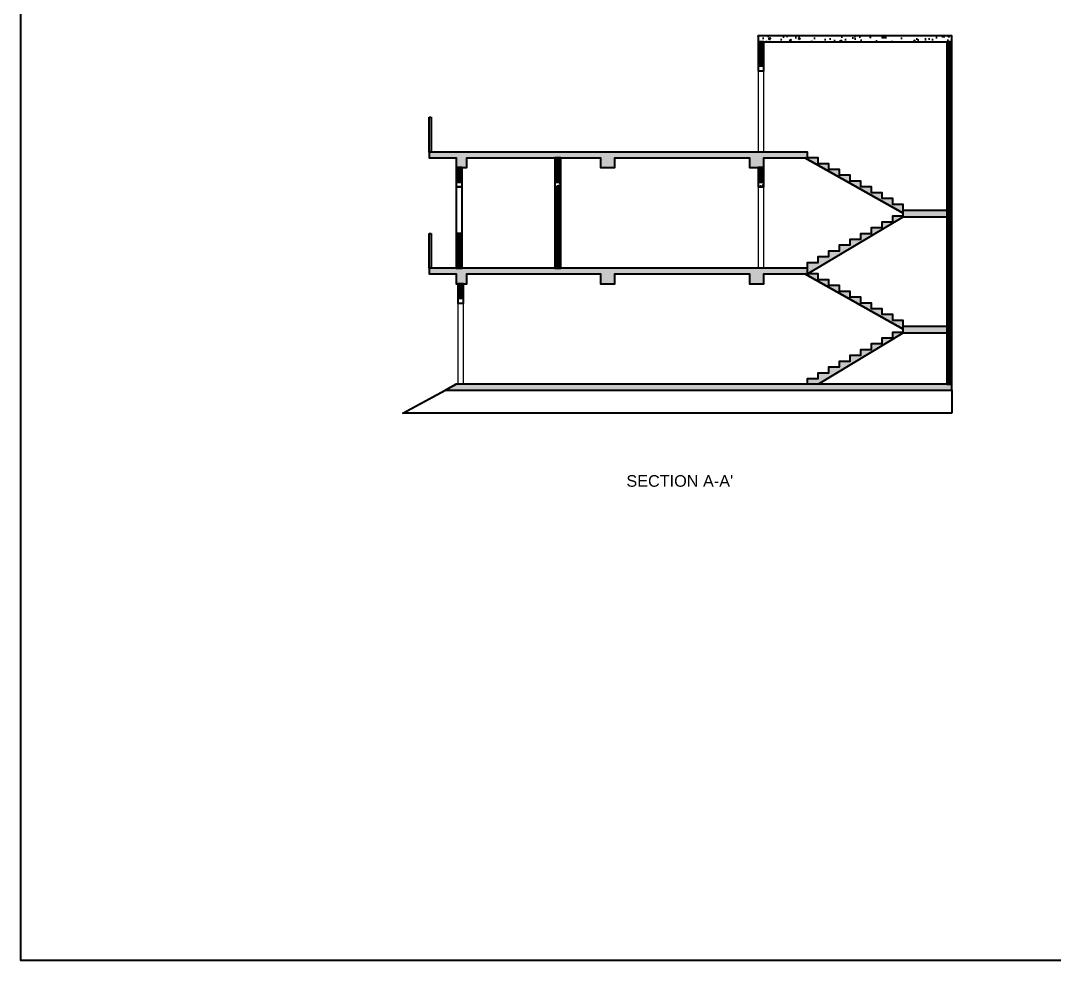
# Model space of a CAD drawing. Header units: inches. Extents: x -6918 to 21732, y -6368 to 1797.
# Drawn here: x 18225 to 19293, y -6177 to -5205 of the extents above; entities that cross this region are included whole.
import ezdxf

# ---------------------------------------------------------------- set-up
doc = ezdxf.new("R2010")
doc.units = ezdxf.units.IN
doc.header["$MEASUREMENT"] = 0
doc.layers.add('LINE', color=250, linetype='Continuous', lineweight=15)
doc.layers.add('Raling', color=1, linetype='Continuous', lineweight=15)
doc.layers.add('Roof', color=7, linetype='Continuous')
doc.styles.get("Standard").update_dxf_attribs({"font": 'arial.ttf'})
pattern_1 = [(50, (18751.072, -4803.09), (21.5178, -1.88256), [2.25, -24.75]), (355, (18751.072, -4803.09), (-4.16254, 22.56576), [1.8, -19.8]), (100.4514, (18752.866, -4803.247), (17.35527, 20.6832), [1.9122, -21.03426]), (46.1842, (18751.072, -4797.09), (32.01724, -4.9656), [3.375, -37.125]), (96.6356, (18753.74, -4797.503), (28.0399, 29.2236), [2.8683, -31.5514]), (351.184, (18751.072, -4797.09), (28.0399, 29.2236), [2.7, -29.7]), (21, (18754.072, -4798.59), (17.9072, -12.07857), [2.25, -24.75]), (326, (18754.072, -4798.59), (7.29946, 21.7545), [1.8, -19.8]), (71.4514, (18755.565, -4799.596), (25.20667, 9.67593), [1.9122, -21.03426]), (37.5, (18751.0725, -4803.09), (0.364796, 9.986816), [0, -19.56, 0, -20.1, 0, -19.875]), (7.5, (18751.072, -4803.09), (7.89209, 11.83235), [0, -11.46, 0, -19.11, 0, -7.575]), (327.5, (18744.3825, -4803.09), (16.01467, -0.676646), [0, -7.5, 0, -23.4, 0, -31.05]), (317.5, (18741.382, -4803.09), (17.49559, 3.00315), [0, -9.75, 0, -15.54, 0, -22.05])]
pattern_2 = [(45, (18751.0725, -4803.0896), (-0.8838835, 0.8838835), [])]

msp = doc.modelspace()

# ---------------------------------------------------------------- hatches: boundary and pattern name
at = {"layer": 'Roof', "lineweight": 40, "true_color": 0x000000, "transparency": 33554687}
h = msp.add_hatch(dxfattribs=at)
h.set_pattern_fill('AR-CONC', color=18, scale=3)
h.set_pattern_definition(pattern_1)
h.paths.add_polyline_path([(18987.3, -5221.2), (18987.3, -5227.2), (19187.3, -5227.2), (19187.3, -5221.2)])
h = msp.add_hatch(dxfattribs=at)
h.set_pattern_fill('ANSI31', color=18, scale=10)
h.set_pattern_definition(pattern_2)
h.paths.add_polyline_path([(19187.3, -5227.2), (19182.3, -5227.2), (19182.3, -5581.2), (19187.3, -5581.2)])
h.paths.add_polyline_path([(18993.3, -5357.2), (18987.3, -5357.2), (18987.3, -5372.2), (18993.3, -5372.2)])
h.paths.add_polyline_path([(18993.3, -5227.2), (18987.3, -5227.2), (18987.3, -5252.2), (18993.3, -5252.2)])
h.paths.add_polyline_path([(18783.3, -5347.2), (18777.3, -5347.2), (18777.3, -5372.2), (18783.3, -5372.2)])
h.paths.add_polyline_path([(18783.3, -5377.2), (18777.3, -5377.2), (18777.3, -5461.2), (18783.3, -5461.2)])
h.paths.add_polyline_path([(18681.3, -5425.2), (18675.3, -5425.2), (18675.3, -5461.2), (18681.3, -5461.2)])
h.paths.add_polyline_path([(18682.8, -5477.2), (18676.8, -5477.2), (18676.8, -5492.2), (18682.8, -5492.2)])
h = msp.add_hatch(dxfattribs=at)
h.set_pattern_fill('AR-CONC', color=18, scale=3)
h.set_pattern_definition(pattern_1)
h.paths.add_polyline_path([(19038.3, -5341.2), (18647.3, -5341.2), (18647.3, -5347.2), (18675.3, -5347.2), (18675.3, -5357.2), (18686.3, -5357.2), (18686.3, -5347.2), (18824.3, -5347.2), (18824.3, -5357.2), (18839.3, -5357.2), (18839.3, -5347.2), (18978.3, -5347.2), (18978.3, -5357.2), (18993.3, -5357.2), (18993.3, -5347.2), (19035.5, -5347.2), (19137.3, -5404.2), (19137.3, -5395.2), (19126.3, -5395.2), (19126.3, -5389.2), (19115.3, -5389.2), (19115.3, -5383.2), (19104.3, -5383.2), (19104.3, -5377.2), (19093.3, -5377.2), (19093.3, -5371.2), (19082.3, -5371.2), (19082.3, -5365.2), (19071.3, -5365.2), (19071.3, -5359.2), (19060.3, -5359.2), (19060.3, -5353.2), (19049.3, -5353.2), (19049.3, -5347.2), (19038.3, -5347.2)])
h.paths.add_polyline_path([(19182.3, -5401.2), (19137.3, -5401.2), (19137.3, -5407.2), (19126.3, -5407.2), (19126.3, -5413.2), (19115.3, -5413.2), (19115.3, -5419.2), (19104.3, -5419.2), (19104.3, -5425.2), (19093.3, -5425.2), (19093.3, -5431.2), (19082.3, -5431.2), (19082.3, -5437.2), (19071.3, -5437.2), (19071.3, -5443.2), (19060.3, -5443.2), (19060.3, -5449.2), (19049.3, -5449.2), (19049.3, -5455.2), (19038.3, -5455.2), (19038.3, -5461.2), (19038.3, -5467.2), (19137.3, -5408.1), (19182.3, -5408.1)])
h = msp.add_hatch(dxfattribs=at)
h.set_pattern_fill('ANSI31', color=18, scale=10)
h.set_pattern_definition(pattern_2)
h.paths.add_polyline_path([(18681.3, -5357.2), (18675.3, -5357.2), (18675.3, -5372.2), (18681.3, -5372.2)])
h = msp.add_hatch(dxfattribs=at)
h.set_pattern_fill('AR-CONC', color=18, scale=3)
h.set_pattern_definition(pattern_1)
h.paths.add_polyline_path([(18681.3, -5372.2), (18675.3, -5372.2), (18675.3, -5377.2), (18681.3, -5377.2)])
h.paths.add_polyline_path([(18783.3, -5372.2), (18777.3, -5372.2), (18777.3, -5377.2), (18783.3, -5377.2)])
h.paths.add_polyline_path([(18993.3, -5372.2), (18987.3, -5372.2), (18987.3, -5377.2), (18993.3, -5377.2)])
h = msp.add_hatch(dxfattribs=at)
h.set_pattern_fill('AR-CONC', color=18, scale=3)
h.set_pattern_definition(pattern_1)
h.paths.add_polyline_path([(19038.3, -5461.2), (18647.3, -5461.2), (18647.3, -5467.2), (18675.3, -5467.2), (18675.3, -5477.2), (18686.3, -5477.2), (18686.3, -5467.2), (18824.3, -5467.2), (18824.3, -5477.2), (18839.3, -5477.2), (18839.3, -5467.2), (18978.3, -5467.2), (18978.3, -5477.2), (18993.3, -5477.2), (18993.3, -5467.2), (19035.5, -5467.2), (19137.3, -5524.2), (19137.3, -5515.2), (19126.3, -5515.2), (19126.3, -5509.2), (19115.3, -5509.2), (19115.3, -5503.2), (19104.3, -5503.2), (19104.3, -5497.2), (19093.3, -5497.2), (19093.3, -5491.2), (19082.3, -5491.2), (19082.3, -5485.2), (19071.3, -5485.2), (19071.3, -5479.2), (19060.3, -5479.2), (19060.3, -5473.2), (19049.3, -5473.2), (19049.3, -5467.2), (19038.3, -5467.2)])
h.paths.add_polyline_path([(19182.3, -5521.2), (19137.3, -5521.2), (19137.3, -5524.2), (19137.3, -5527.2), (19126.3, -5527.2), (19126.3, -5533.2), (19115.3, -5533.2), (19115.3, -5539.2), (19104.3, -5539.2), (19104.3, -5545.2), (19093.3, -5545.2), (19093.3, -5551.2), (19082.3, -5551.2), (19082.3, -5557.2), (19071.3, -5557.2), (19071.3, -5563.2), (19060.3, -5563.2), (19060.3, -5569.2), (19049.3, -5569.2), (19049.3, -5575.2), (19038.3, -5575.2), (19038.3, -5581.2), (19049.3, -5581.2), (19137.3, -5528.1), (19182.3, -5528.1)])
h.paths.add_polyline_path([(19187.3, -5581.2), (18675.3, -5581.2), (18664.2, -5587.2), (19187.3, -5587.2)])

# ---------------------------------------------------------------- linework, layer by layer
at = {"layer": 'LINE', "linetype": 'ByBlock', "lineweight": 25}
for points in [[(18993.3, -5341.2), (18993.3, -5257.2), (18987.3, -5257.2)], [(18993.3, -5461.2), (18993.3, -5377.2), (18987.3, -5377.2)], [(18682.8, -5581.2), (18682.8, -5497.2), (18676.8, -5497.2)]]:
    msp.add_lwpolyline(points, dxfattribs=at)
for points in [[(18993.3, -5257.2), (18987.3, -5257.2), (18987.3, -5341.2), (18993.3, -5341.2)], [(18993.3, -5377.2), (18987.3, -5377.2), (18987.3, -5461.2), (18993.3, -5461.2)], [(18682.8, -5497.2), (18676.8, -5497.2), (18676.8, -5581.2), (18682.8, -5581.2)]]:
    msp.add_lwpolyline(points, close=True, dxfattribs=at)
at = {"layer": 'Raling', "color": 18, "lineweight": 40, "true_color": 0x000000}
for p, q in [((18647.3, -5341.2), (18647.3, -5305.2)), ((18647.3, -5305.2), (18649.3, -5305.2)), ((18649.3, -5305.2), (18649.3, -5341.2)), ((19038.3, -5347.2), (19038.3, -5341.2)), ((18675.3, -5347.2), (18675.3, -5357.2)), ((18686.3, -5357.2), (18686.3, -5347.2)), ((19137.3, -5404.2), (19035.5, -5347.2)), ((18675.3, -5357.2), (18686.3, -5357.2)), ((19038.3, -5467.2), (19137.3, -5408.1)), ((19137.3, -5408.1), (19182.3, -5408.1)), ((18647.3, -5461.2), (18647.3, -5425.2)), ((18647.3, -5425.2), (18649.3, -5425.2)), ((18649.3, -5425.2), (18649.3, -5461.2)), ((18675.3, -5467.2), (18675.3, -5477.2)), ((18686.3, -5477.2), (18686.3, -5467.2)), ((19137.3, -5524.2), (19035.5, -5467.2)), ((19038.3, -5467.2), (19038.3, -5461.2)), ((18675.3, -5477.2), (18686.3, -5477.2)), ((19049.3, -5581.2), (19137.3, -5528.1)), ((19137.3, -5528.1), (19182.3, -5528.1)), ((18620.2, -5611.2), (18675.3, -5581.2))]:
    msp.add_line(p, q, dxfattribs=at)
for points in [[(18225.1, -3218.7), (21731.9, -3218.7), (21731.9, -6176.6), (18225.1, -6176.6)], [(18987.3, -5227.2), (19187.3, -5227.2), (19187.3, -5221.2), (18987.3, -5221.2)], [(18987.3, -5252.2), (18993.3, -5252.2), (18993.3, -5227.2), (18987.3, -5227.2)], [(19187.3, -5227.2), (19182.3, -5227.2), (19182.3, -5581.2), (19187.3, -5581.2)], [(18993.3, -5252.2), (18987.3, -5252.2), (18987.3, -5257.2), (18993.3, -5257.2)], [(18777.3, -5372.2), (18783.3, -5372.2), (18783.3, -5347.2), (18777.3, -5347.2)], [(18675.3, -5372.2), (18681.3, -5372.2), (18681.3, -5357.2), (18675.3, -5357.2)], [(18987.3, -5372.2), (18993.3, -5372.2), (18993.3, -5357.2), (18987.3, -5357.2)], [(18681.3, -5372.2), (18675.3, -5372.2), (18675.3, -5377.2), (18681.3, -5377.2)], [(18783.3, -5372.2), (18777.3, -5372.2), (18777.3, -5377.2), (18783.3, -5377.2)], [(18993.3, -5372.2), (18987.3, -5372.2), (18987.3, -5377.2), (18993.3, -5377.2)], [(18681.3, -5377.2), (18675.3, -5377.2), (18675.3, -5425.2), (18681.3, -5425.2)], [(18783.3, -5377.2), (18777.3, -5377.2), (18777.3, -5461.2), (18783.3, -5461.2)], [(18681.3, -5425.2), (18675.3, -5425.2), (18675.3, -5461.2), (18681.3, -5461.2)], [(18676.8, -5492.2), (18682.8, -5492.2), (18682.8, -5477.2), (18676.8, -5477.2)], [(18682.8, -5492.2), (18676.8, -5492.2), (18676.8, -5497.2), (18682.8, -5497.2)], [(19187.3, -5581.2), (18675.3, -5581.2), (18664.2, -5587.2), (19187.3, -5587.2)], [(19187.3, -5611.2), (18620.2, -5611.2), (18664.2, -5587.2), (19187.3, -5587.2)]]:
    msp.add_lwpolyline(points, close=True, dxfattribs=at)
for points in [[(18993.3, -5257.2), (18993.3, -5252.2), (18987.3, -5252.2)], [(19038.3, -5341.2), (18647.3, -5341.2)], [(18647.3, -5341.2), (18647.3, -5347.2), (18675.3, -5347.2), (18675.3, -5357.2), (18686.3, -5357.2), (18686.3, -5347.2), (18824.3, -5347.2), (18824.3, -5357.2), (18839.3, -5357.2), (18839.3, -5347.2), (18978.3, -5347.2), (18978.3, -5357.2), (18993.3, -5357.2), (18993.3, -5347.2), (19035.5, -5347.2), (19137.3, -5404.2), (19137.3, -5395.2), (19126.3, -5395.2), (19126.3, -5389.2), (19115.3, -5389.2), (19115.3, -5383.2), (19104.3, -5383.2), (19104.3, -5377.2), (19093.3, -5377.2), (19093.3, -5371.2), (19082.3, -5371.2), (19082.3, -5365.2), (19071.3, -5365.2), (19071.3, -5359.2), (19060.3, -5359.2), (19060.3, -5353.2), (19049.3, -5353.2), (19049.3, -5347.2), (19038.3, -5347.2), (19038.3, -5341.2), (18647.3, -5341.2)], [(18824.3, -5347.2), (18824.3, -5357.2), (18839.3, -5357.2), (18839.3, -5347.2)], [(18978.3, -5347.2), (18978.3, -5357.2), (18993.3, -5357.2), (18993.3, -5347.2)], [(19137.3, -5401.2), (19137.3, -5395.2), (19126.3, -5395.2), (19126.3, -5389.2), (19115.3, -5389.2), (19115.3, -5383.2), (19104.3, -5383.2), (19104.3, -5377.2), (19093.3, -5377.2), (19093.3, -5371.2), (19082.3, -5371.2), (19082.3, -5365.2), (19071.3, -5365.2), (19071.3, -5359.2), (19060.3, -5359.2), (19060.3, -5353.2), (19049.3, -5353.2), (19049.3, -5347.2), (19038.3, -5347.2)], [(18681.3, -5377.2), (18681.3, -5372.2), (18675.3, -5372.2)], [(18783.3, -5377.2), (18783.3, -5372.2), (18777.3, -5372.2)], [(18993.3, -5377.2), (18993.3, -5372.2), (18987.3, -5372.2)], [(18681.3, -5461.2), (18681.3, -5377.2), (18675.3, -5377.2)], [(18783.3, -5461.2), (18783.3, -5377.2), (18777.3, -5377.2)], [(19038.3, -5461.2), (19038.3, -5455.2), (19049.3, -5455.2), (19049.3, -5449.2), (19060.3, -5449.2), (19060.3, -5443.2), (19071.3, -5443.2), (19071.3, -5437.2), (19082.3, -5437.2), (19082.3, -5431.2), (19093.3, -5431.2), (19093.3, -5425.2), (19104.3, -5425.2), (19104.3, -5419.2), (19115.3, -5419.2), (19115.3, -5413.2), (19126.3, -5413.2), (19126.3, -5407.2), (19137.3, -5407.2), (19137.3, -5401.2), (19182.3, -5401.2)], [(18647.3, -5461.2), (18647.3, -5467.2), (18675.3, -5467.2), (18675.3, -5477.2), (18686.3, -5477.2), (18686.3, -5467.2), (18824.3, -5467.2), (18824.3, -5477.2), (18839.3, -5477.2), (18839.3, -5467.2), (18978.3, -5467.2), (18978.3, -5477.2), (18993.3, -5477.2), (18993.3, -5467.2), (19035.5, -5467.2), (19137.3, -5524.2), (19137.3, -5515.2), (19126.3, -5515.2), (19126.3, -5509.2), (19115.3, -5509.2), (19115.3, -5503.2), (19104.3, -5503.2), (19104.3, -5497.2), (19093.3, -5497.2), (19093.3, -5491.2), (19082.3, -5491.2), (19082.3, -5485.2), (19071.3, -5485.2), (19071.3, -5479.2), (19060.3, -5479.2), (19060.3, -5473.2), (19049.3, -5473.2), (19049.3, -5467.2), (19038.3, -5467.2), (19038.3, -5461.2), (18647.3, -5461.2)], [(18824.3, -5467.2), (18824.3, -5477.2), (18839.3, -5477.2), (18839.3, -5467.2)], [(19038.3, -5461.2), (18978.3, -5461.2)], [(18978.3, -5467.2), (18978.3, -5477.2), (18993.3, -5477.2), (18993.3, -5467.2)], [(19137.3, -5521.2), (19137.3, -5515.2), (19126.3, -5515.2), (19126.3, -5509.2), (19115.3, -5509.2), (19115.3, -5503.2), (19104.3, -5503.2), (19104.3, -5497.2), (19093.3, -5497.2), (19093.3, -5491.2), (19082.3, -5491.2), (19082.3, -5485.2), (19071.3, -5485.2), (19071.3, -5479.2), (19060.3, -5479.2), (19060.3, -5473.2), (19049.3, -5473.2), (19049.3, -5467.2), (19038.3, -5467.2)], [(18682.8, -5497.2), (18682.8, -5492.2), (18676.8, -5492.2)], [(19038.3, -5581.2), (19038.3, -5575.2), (19049.3, -5575.2), (19049.3, -5569.2), (19060.3, -5569.2), (19060.3, -5563.2), (19071.3, -5563.2), (19071.3, -5557.2), (19082.3, -5557.2), (19082.3, -5551.2), (19093.3, -5551.2), (19093.3, -5545.2), (19104.3, -5545.2), (19104.3, -5539.2), (19115.3, -5539.2), (19115.3, -5533.2), (19126.3, -5533.2), (19126.3, -5527.2), (19137.3, -5527.2), (19137.3, -5521.2), (19182.3, -5521.2)]]:
    msp.add_lwpolyline(points, dxfattribs=at)

# ---------------------------------------------------------------- texts
at = {"layer": 'Raling', "color": 156, "lineweight": 40, "true_color": 0x004b69, "insert": (18851.1, -5675.1), "char_height": 12, "attachment_point": 1}
msp.add_mtext_dynamic_manual_height_columns("SECTION A-A'", width=183.736, gutter_width=0.723, heights=[62.7], dxfattribs=at)

doc.saveas('drawing.dxf')
